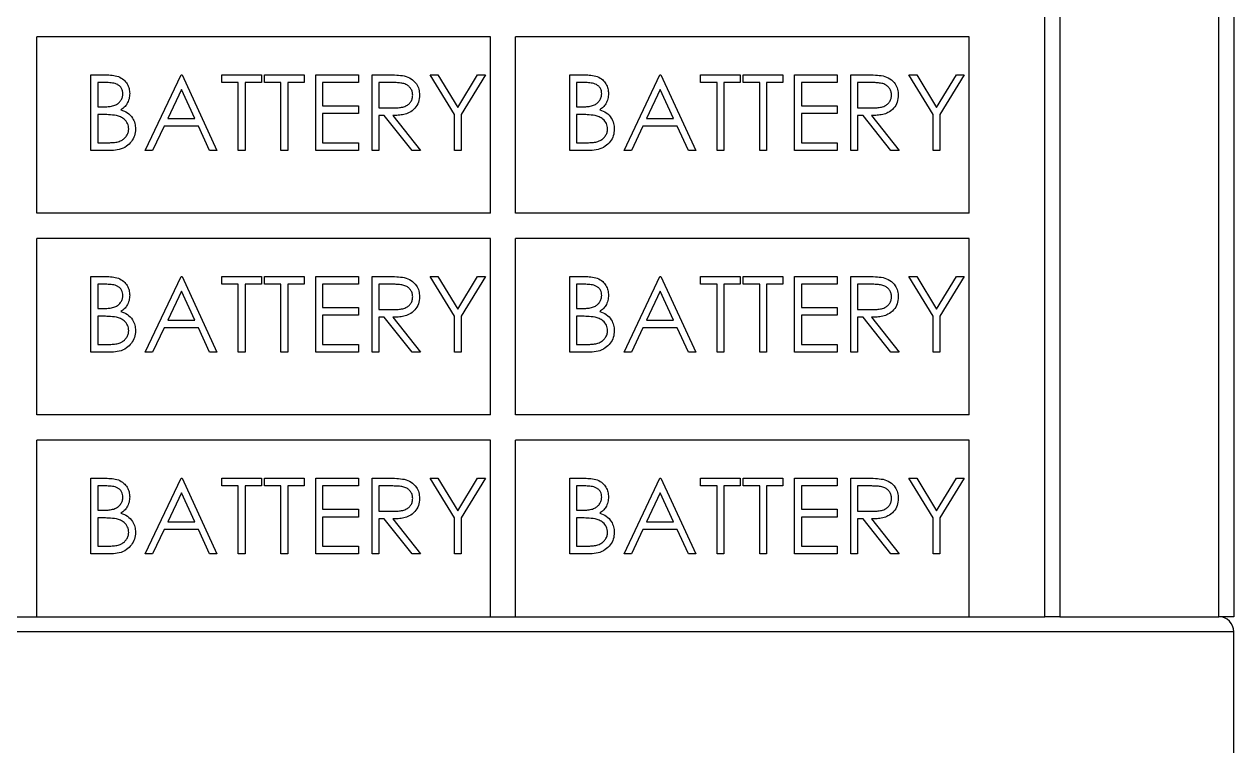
# Model space of a CAD drawing. Header units: millimetres. Extents: x 0 to 17520, y 0 to 12300.
# Drawn here: x 11204 to 11684, y 5170.2 to 5456.4 of the extents above; entities that cross this region are included whole.
import ezdxf

# ---------------------------------------------------------------- set-up
doc = ezdxf.new("R2010")
doc.units = ezdxf.units.MM
doc.header["$LTSCALE"] = 30

msp = doc.modelspace()

# ---------------------------------------------------------------- linework, layer by layer
for p, q in [((11608.962, 5221.376), (11608.962, 5571.376)), ((11614.962, 5571.376), (11614.962, 5221.376)), ((11677.962, 5221.376), (11677.962, 5571.376)), ((11683.962, 5571.376), (11683.962, 5221.376)), ((11208.962, 5381.376), (11208.962, 5451.376)), ((11388.962, 5451.376), (11208.962, 5451.376)), ((11388.962, 5381.376), (11388.962, 5451.376)), ((11398.962, 5381.376), (11398.962, 5451.376)), ((11578.962, 5451.376), (11398.962, 5451.376)), ((11578.962, 5381.376), (11578.962, 5451.376)), ((11230.449, 5406.287), (11230.449, 5436.287)), ((11230.449, 5436.287), (11236.302, 5436.287)), ((11251.987, 5406.287), (11266.218, 5436.287)), ((11266.218, 5436.287), (11266.603, 5436.287)), ((11266.603, 5436.287), (11280.449, 5406.287)), ((11282.372, 5436.287), (11298.141, 5436.287)), ((11282.372, 5433.21), (11282.372, 5436.287)), ((11298.141, 5436.287), (11298.141, 5433.21)), ((11299.295, 5436.287), (11315.064, 5436.287)), ((11299.295, 5433.21), (11299.295, 5436.287)), ((11315.064, 5436.287), (11315.064, 5433.21)), ((11319.68, 5406.287), (11319.68, 5436.287)), ((11319.68, 5436.287), (11336.603, 5436.287)), ((11336.603, 5436.287), (11336.603, 5433.21)), ((11341.988, 5406.287), (11341.988, 5436.287)), ((11341.988, 5436.287), (11347.991, 5436.287)), ((11365.064, 5436.287), (11368.147, 5436.287)), ((11374.68, 5420.548), (11365.064, 5436.287)), ((11368.147, 5436.287), (11376.032, 5423.397)), ((11376.032, 5423.397), (11383.905, 5436.287)), ((11386.987, 5436.287), (11377.372, 5420.548)), ((11383.905, 5436.287), (11386.987, 5436.287)), ((11420.449, 5406.287), (11420.449, 5436.287)), ((11420.449, 5436.287), (11426.302, 5436.287)), ((11441.988, 5406.287), (11456.218, 5436.287)), ((11456.218, 5436.287), (11456.603, 5436.287)), ((11456.603, 5436.287), (11470.449, 5406.287)), ((11472.372, 5436.287), (11488.141, 5436.287)), ((11472.372, 5433.21), (11472.372, 5436.287)), ((11488.141, 5436.287), (11488.141, 5433.21)), ((11489.295, 5436.287), (11505.064, 5436.287)), ((11489.295, 5433.21), (11489.295, 5436.287)), ((11505.064, 5436.287), (11505.064, 5433.21)), ((11509.68, 5406.287), (11509.68, 5436.287)), ((11509.68, 5436.287), (11526.603, 5436.287)), ((11526.603, 5436.287), (11526.603, 5433.21)), ((11531.988, 5406.287), (11531.988, 5436.287)), ((11531.988, 5436.287), (11537.991, 5436.287)), ((11564.68, 5420.548), (11555.064, 5436.287)), ((11555.064, 5436.287), (11558.147, 5436.287)), ((11558.147, 5436.287), (11566.032, 5423.397)), ((11566.032, 5423.397), (11573.905, 5436.287)), ((11576.988, 5436.287), (11567.372, 5420.548)), ((11573.905, 5436.287), (11576.988, 5436.287)), ((11233.141, 5433.21), (11233.141, 5423.595)), ((11236.795, 5433.21), (11233.141, 5433.21)), ((11266.381, 5430.44), (11260.948, 5418.98)), ((11271.669, 5418.98), (11266.381, 5430.44)), ((11288.911, 5433.21), (11282.372, 5433.21)), ((11288.911, 5406.287), (11288.911, 5433.21)), ((11291.603, 5433.21), (11291.603, 5406.287)), ((11298.141, 5433.21), (11291.603, 5433.21)), ((11305.834, 5433.21), (11299.295, 5433.21)), ((11305.834, 5406.287), (11305.834, 5433.21)), ((11308.526, 5433.21), (11308.526, 5406.287)), ((11315.064, 5433.21), (11308.526, 5433.21)), ((11322.372, 5433.21), (11322.372, 5423.98)), ((11336.603, 5433.21), (11322.372, 5433.21)), ((11350.305, 5433.21), (11344.68, 5433.21)), ((11344.68, 5433.21), (11344.68, 5423.21)), ((11423.141, 5433.21), (11423.141, 5423.595)), ((11426.795, 5433.21), (11423.141, 5433.21)), ((11456.381, 5430.44), (11450.948, 5418.98)), ((11461.669, 5418.98), (11456.381, 5430.44)), ((11478.911, 5433.21), (11472.372, 5433.21)), ((11478.911, 5406.287), (11478.911, 5433.21)), ((11481.603, 5433.21), (11481.603, 5406.287)), ((11488.141, 5433.21), (11481.603, 5433.21)), ((11495.834, 5433.21), (11489.295, 5433.21)), ((11495.834, 5406.287), (11495.834, 5433.21)), ((11498.526, 5433.21), (11498.526, 5406.287)), ((11505.064, 5433.21), (11498.526, 5433.21)), ((11512.372, 5433.21), (11512.372, 5423.98)), ((11526.603, 5433.21), (11512.372, 5433.21)), ((11534.68, 5433.21), (11534.68, 5423.21)), ((11540.305, 5433.21), (11534.68, 5433.21)), ((11233.141, 5423.595), (11234.95, 5423.595)), ((11233.141, 5420.518), (11233.141, 5409.364)), ((11234.926, 5420.518), (11233.141, 5420.518)), ((11322.372, 5423.98), (11336.603, 5423.98)), ((11322.372, 5420.903), (11322.372, 5409.364)), ((11336.603, 5420.903), (11322.372, 5420.903)), ((11336.603, 5423.98), (11336.603, 5420.903)), ((11344.68, 5423.21), (11350.173, 5423.168)), ((11344.68, 5420.133), (11344.68, 5406.287)), ((11346.867, 5420.133), (11344.68, 5420.133)), ((11357.889, 5406.287), (11346.867, 5420.133)), ((11350.197, 5420.133), (11361.218, 5406.287)), ((11374.68, 5406.287), (11374.68, 5420.548)), ((11377.372, 5420.548), (11377.372, 5406.287)), ((11423.141, 5423.595), (11424.95, 5423.595)), ((11423.141, 5420.518), (11423.141, 5409.364)), ((11424.926, 5420.518), (11423.141, 5420.518)), ((11512.372, 5423.98), (11526.603, 5423.98)), ((11512.372, 5420.903), (11512.372, 5409.364)), ((11526.603, 5420.903), (11512.372, 5420.903)), ((11526.603, 5423.98), (11526.603, 5420.903)), ((11534.68, 5423.21), (11540.173, 5423.168)), ((11534.68, 5420.133), (11534.68, 5406.287)), ((11536.867, 5420.133), (11534.68, 5420.133)), ((11547.889, 5406.287), (11536.867, 5420.133)), ((11540.197, 5420.133), (11551.218, 5406.287)), ((11564.68, 5406.287), (11564.68, 5420.548)), ((11567.372, 5420.548), (11567.372, 5406.287)), ((11259.487, 5415.903), (11254.926, 5406.287)), ((11273.087, 5415.903), (11259.487, 5415.903)), ((11260.948, 5418.98), (11271.669, 5418.98)), ((11277.522, 5406.287), (11273.087, 5415.903)), ((11449.488, 5415.903), (11444.926, 5406.287)), ((11463.087, 5415.903), (11449.488, 5415.903)), ((11450.948, 5418.98), (11461.669, 5418.98)), ((11467.522, 5406.287), (11463.087, 5415.903)), ((11238.562, 5406.287), (11230.449, 5406.287)), ((11233.141, 5409.364), (11236.975, 5409.364)), ((11254.926, 5406.287), (11251.987, 5406.287)), ((11280.449, 5406.287), (11277.522, 5406.287)), ((11291.603, 5406.287), (11288.911, 5406.287)), ((11308.526, 5406.287), (11305.834, 5406.287)), ((11336.603, 5406.287), (11319.68, 5406.287)), ((11322.372, 5409.364), (11336.603, 5409.364)), ((11336.603, 5409.364), (11336.603, 5406.287)), ((11344.68, 5406.287), (11341.988, 5406.287)), ((11361.218, 5406.287), (11357.889, 5406.287)), ((11377.372, 5406.287), (11374.68, 5406.287)), ((11428.562, 5406.287), (11420.449, 5406.287)), ((11423.141, 5409.364), (11426.975, 5409.364)), ((11444.926, 5406.287), (11441.988, 5406.287)), ((11470.449, 5406.287), (11467.522, 5406.287)), ((11481.603, 5406.287), (11478.911, 5406.287)), ((11498.526, 5406.287), (11495.834, 5406.287)), ((11526.603, 5406.287), (11509.68, 5406.287)), ((11512.372, 5409.364), (11526.603, 5409.364)), ((11526.603, 5409.364), (11526.603, 5406.287)), ((11534.68, 5406.287), (11531.988, 5406.287)), ((11551.218, 5406.287), (11547.889, 5406.287)), ((11567.372, 5406.287), (11564.68, 5406.287)), ((11388.962, 5381.376), (11208.962, 5381.376)), ((11578.962, 5381.376), (11398.962, 5381.376)), ((11208.962, 5301.376), (11208.962, 5371.376)), ((11388.962, 5371.376), (11208.962, 5371.376)), ((11388.962, 5301.376), (11388.962, 5371.376)), ((11398.962, 5301.376), (11398.962, 5371.376)), ((11578.962, 5371.376), (11398.962, 5371.376)), ((11578.962, 5301.376), (11578.962, 5371.376)), ((11230.449, 5326.287), (11230.449, 5356.287)), ((11230.449, 5356.287), (11236.302, 5356.287)), ((11233.141, 5353.21), (11233.141, 5343.595)), ((11236.795, 5353.21), (11233.141, 5353.21)), ((11251.987, 5326.287), (11266.218, 5356.287)), ((11266.218, 5356.287), (11266.603, 5356.287)), ((11266.603, 5356.287), (11280.449, 5326.287)), ((11282.372, 5356.287), (11298.141, 5356.287)), ((11282.372, 5353.21), (11282.372, 5356.287)), ((11288.911, 5353.21), (11282.372, 5353.21)), ((11288.911, 5326.287), (11288.911, 5353.21)), ((11291.603, 5353.21), (11291.603, 5326.287)), ((11298.141, 5353.21), (11291.603, 5353.21)), ((11298.141, 5356.287), (11298.141, 5353.21)), ((11299.295, 5356.287), (11315.064, 5356.287)), ((11299.295, 5353.21), (11299.295, 5356.287)), ((11305.834, 5353.21), (11299.295, 5353.21)), ((11305.834, 5326.287), (11305.834, 5353.21)), ((11308.526, 5353.21), (11308.526, 5326.287)), ((11315.064, 5353.21), (11308.526, 5353.21)), ((11315.064, 5356.287), (11315.064, 5353.21)), ((11319.68, 5326.287), (11319.68, 5356.287)), ((11319.68, 5356.287), (11336.603, 5356.287)), ((11322.372, 5353.21), (11322.372, 5343.98)), ((11336.603, 5353.21), (11322.372, 5353.21)), ((11336.603, 5356.287), (11336.603, 5353.21)), ((11341.988, 5326.287), (11341.988, 5356.287)), ((11341.988, 5356.287), (11347.991, 5356.287)), ((11350.305, 5353.21), (11344.68, 5353.21)), ((11344.68, 5353.21), (11344.68, 5343.21)), ((11374.68, 5340.548), (11365.064, 5356.287)), ((11365.064, 5356.287), (11368.147, 5356.287)), ((11368.147, 5356.287), (11376.032, 5343.397)), ((11376.032, 5343.397), (11383.905, 5356.287)), ((11386.987, 5356.287), (11377.372, 5340.548)), ((11383.905, 5356.287), (11386.987, 5356.287)), ((11420.449, 5326.287), (11420.449, 5356.287)), ((11420.449, 5356.287), (11426.302, 5356.287)), ((11423.141, 5353.21), (11423.141, 5343.595)), ((11426.795, 5353.21), (11423.141, 5353.21)), ((11441.988, 5326.287), (11456.218, 5356.287)), ((11456.218, 5356.287), (11456.603, 5356.287)), ((11456.603, 5356.287), (11470.449, 5326.287)), ((11472.372, 5356.287), (11488.141, 5356.287)), ((11472.372, 5353.21), (11472.372, 5356.287)), ((11478.911, 5353.21), (11472.372, 5353.21)), ((11478.911, 5326.287), (11478.911, 5353.21)), ((11481.603, 5353.21), (11481.603, 5326.287)), ((11488.141, 5353.21), (11481.603, 5353.21)), ((11488.141, 5356.287), (11488.141, 5353.21)), ((11489.295, 5356.287), (11505.064, 5356.287)), ((11489.295, 5353.21), (11489.295, 5356.287)), ((11495.834, 5353.21), (11489.295, 5353.21)), ((11495.834, 5326.287), (11495.834, 5353.21)), ((11498.526, 5353.21), (11498.526, 5326.287)), ((11505.064, 5353.21), (11498.526, 5353.21)), ((11505.064, 5356.287), (11505.064, 5353.21)), ((11509.68, 5326.287), (11509.68, 5356.287)), ((11509.68, 5356.287), (11526.603, 5356.287)), ((11512.372, 5353.21), (11512.372, 5343.98)), ((11526.603, 5353.21), (11512.372, 5353.21)), ((11526.603, 5356.287), (11526.603, 5353.21)), ((11531.988, 5326.287), (11531.988, 5356.287)), ((11531.988, 5356.287), (11537.991, 5356.287)), ((11534.68, 5353.21), (11534.68, 5343.21)), ((11540.305, 5353.21), (11534.68, 5353.21)), ((11564.68, 5340.548), (11555.064, 5356.287)), ((11555.064, 5356.287), (11558.147, 5356.287)), ((11558.147, 5356.287), (11566.032, 5343.397)), ((11566.032, 5343.397), (11573.905, 5356.287)), ((11576.988, 5356.287), (11567.372, 5340.548)), ((11573.905, 5356.287), (11576.988, 5356.287)), ((11266.381, 5350.44), (11260.948, 5338.98)), ((11271.669, 5338.98), (11266.381, 5350.44)), ((11456.381, 5350.44), (11450.948, 5338.98)), ((11461.669, 5338.98), (11456.381, 5350.44)), ((11233.141, 5343.595), (11234.95, 5343.595)), ((11322.372, 5343.98), (11336.603, 5343.98)), ((11336.603, 5343.98), (11336.603, 5340.903)), ((11344.68, 5343.21), (11350.173, 5343.168)), ((11423.141, 5343.595), (11424.95, 5343.595)), ((11512.372, 5343.98), (11526.603, 5343.98)), ((11526.603, 5343.98), (11526.603, 5340.903)), ((11534.68, 5343.21), (11540.173, 5343.168)), ((11233.141, 5340.518), (11233.141, 5329.364)), ((11234.926, 5340.518), (11233.141, 5340.518)), ((11260.948, 5338.98), (11271.669, 5338.98)), ((11322.372, 5340.903), (11322.372, 5329.364)), ((11336.603, 5340.903), (11322.372, 5340.903)), ((11344.68, 5340.133), (11344.68, 5326.287)), ((11346.867, 5340.133), (11344.68, 5340.133)), ((11357.889, 5326.287), (11346.867, 5340.133)), ((11350.197, 5340.133), (11361.218, 5326.287)), ((11374.68, 5326.287), (11374.68, 5340.548)), ((11377.372, 5340.548), (11377.372, 5326.287)), ((11423.141, 5340.518), (11423.141, 5329.364)), ((11424.926, 5340.518), (11423.141, 5340.518)), ((11450.948, 5338.98), (11461.669, 5338.98)), ((11512.372, 5340.903), (11512.372, 5329.364)), ((11526.603, 5340.903), (11512.372, 5340.903)), ((11534.68, 5340.133), (11534.68, 5326.287)), ((11536.867, 5340.133), (11534.68, 5340.133)), ((11547.889, 5326.287), (11536.867, 5340.133)), ((11540.197, 5340.133), (11551.218, 5326.287)), ((11564.68, 5326.287), (11564.68, 5340.548)), ((11567.372, 5340.548), (11567.372, 5326.287)), ((11259.487, 5335.903), (11254.926, 5326.287)), ((11273.087, 5335.903), (11259.487, 5335.903)), ((11277.522, 5326.287), (11273.087, 5335.903)), ((11449.488, 5335.903), (11444.926, 5326.287)), ((11463.087, 5335.903), (11449.488, 5335.903)), ((11467.522, 5326.287), (11463.087, 5335.903)), ((11233.141, 5329.364), (11236.975, 5329.364)), ((11322.372, 5329.364), (11336.603, 5329.364)), ((11336.603, 5329.364), (11336.603, 5326.287)), ((11423.141, 5329.364), (11426.975, 5329.364)), ((11512.372, 5329.364), (11526.603, 5329.364)), ((11526.603, 5329.364), (11526.603, 5326.287)), ((11238.562, 5326.287), (11230.449, 5326.287)), ((11254.926, 5326.287), (11251.987, 5326.287)), ((11280.449, 5326.287), (11277.522, 5326.287)), ((11291.603, 5326.287), (11288.911, 5326.287)), ((11308.526, 5326.287), (11305.834, 5326.287)), ((11336.603, 5326.287), (11319.68, 5326.287)), ((11344.68, 5326.287), (11341.988, 5326.287)), ((11361.218, 5326.287), (11357.889, 5326.287)), ((11377.372, 5326.287), (11374.68, 5326.287)), ((11428.562, 5326.287), (11420.449, 5326.287)), ((11444.926, 5326.287), (11441.988, 5326.287)), ((11470.449, 5326.287), (11467.522, 5326.287)), ((11481.603, 5326.287), (11478.911, 5326.287)), ((11498.526, 5326.287), (11495.834, 5326.287)), ((11526.603, 5326.287), (11509.68, 5326.287)), ((11534.68, 5326.287), (11531.988, 5326.287)), ((11551.218, 5326.287), (11547.889, 5326.287)), ((11567.372, 5326.287), (11564.68, 5326.287)), ((11388.962, 5301.376), (11208.962, 5301.376)), ((11578.962, 5301.376), (11398.962, 5301.376)), ((11208.962, 5221.376), (11208.962, 5291.376)), ((11388.962, 5291.376), (11208.962, 5291.376)), ((11388.962, 5221.376), (11388.962, 5291.376)), ((11398.962, 5221.376), (11398.962, 5291.376)), ((11578.962, 5291.376), (11398.962, 5291.376)), ((11578.962, 5221.376), (11578.962, 5291.376)), ((11230.449, 5246.287), (11230.449, 5276.287)), ((11230.449, 5276.287), (11236.302, 5276.287)), ((11251.987, 5246.287), (11266.218, 5276.287)), ((11266.218, 5276.287), (11266.603, 5276.287)), ((11266.603, 5276.287), (11280.449, 5246.287)), ((11282.372, 5276.287), (11298.141, 5276.287)), ((11282.372, 5273.21), (11282.372, 5276.287)), ((11298.141, 5276.287), (11298.141, 5273.21)), ((11299.295, 5276.287), (11315.064, 5276.287)), ((11299.295, 5273.21), (11299.295, 5276.287)), ((11315.064, 5276.287), (11315.064, 5273.21)), ((11319.68, 5246.287), (11319.68, 5276.287)), ((11319.68, 5276.287), (11336.603, 5276.287)), ((11336.603, 5276.287), (11336.603, 5273.21)), ((11341.988, 5246.287), (11341.988, 5276.287)), ((11341.988, 5276.287), (11347.991, 5276.287)), ((11374.68, 5260.548), (11365.064, 5276.287)), ((11365.064, 5276.287), (11368.147, 5276.287)), ((11368.147, 5276.287), (11376.032, 5263.397)), ((11376.032, 5263.397), (11383.905, 5276.287)), ((11386.987, 5276.287), (11377.372, 5260.548)), ((11383.905, 5276.287), (11386.987, 5276.287)), ((11420.449, 5246.287), (11420.449, 5276.287)), ((11420.449, 5276.287), (11426.302, 5276.287)), ((11441.988, 5246.287), (11456.218, 5276.287)), ((11456.218, 5276.287), (11456.603, 5276.287)), ((11456.603, 5276.287), (11470.449, 5246.287)), ((11472.372, 5276.287), (11488.141, 5276.287)), ((11472.372, 5273.21), (11472.372, 5276.287)), ((11488.141, 5276.287), (11488.141, 5273.21)), ((11489.295, 5276.287), (11505.064, 5276.287)), ((11489.295, 5273.21), (11489.295, 5276.287)), ((11505.064, 5276.287), (11505.064, 5273.21)), ((11509.68, 5246.287), (11509.68, 5276.287)), ((11509.68, 5276.287), (11526.603, 5276.287)), ((11526.603, 5276.287), (11526.603, 5273.21)), ((11531.988, 5246.287), (11531.988, 5276.287)), ((11531.988, 5276.287), (11537.991, 5276.287)), ((11564.68, 5260.548), (11555.064, 5276.287)), ((11555.064, 5276.287), (11558.147, 5276.287)), ((11558.147, 5276.287), (11566.032, 5263.397)), ((11566.032, 5263.397), (11573.905, 5276.287)), ((11576.988, 5276.287), (11567.372, 5260.548)), ((11573.905, 5276.287), (11576.988, 5276.287)), ((11233.141, 5273.21), (11233.141, 5263.595)), ((11236.795, 5273.21), (11233.141, 5273.21)), ((11266.381, 5270.44), (11260.948, 5258.98)), ((11271.669, 5258.98), (11266.381, 5270.44)), ((11288.911, 5273.21), (11282.372, 5273.21)), ((11288.911, 5246.287), (11288.911, 5273.21)), ((11291.603, 5273.21), (11291.603, 5246.287)), ((11298.141, 5273.21), (11291.603, 5273.21)), ((11305.834, 5273.21), (11299.295, 5273.21)), ((11305.834, 5246.287), (11305.834, 5273.21)), ((11308.526, 5273.21), (11308.526, 5246.287)), ((11315.064, 5273.21), (11308.526, 5273.21)), ((11322.372, 5273.21), (11322.372, 5263.98)), ((11336.603, 5273.21), (11322.372, 5273.21)), ((11350.305, 5273.21), (11344.68, 5273.21)), ((11344.68, 5273.21), (11344.68, 5263.21)), ((11423.141, 5273.21), (11423.141, 5263.595)), ((11426.795, 5273.21), (11423.141, 5273.21)), ((11456.381, 5270.44), (11450.948, 5258.98)), ((11461.669, 5258.98), (11456.381, 5270.44)), ((11478.911, 5273.21), (11472.372, 5273.21)), ((11478.911, 5246.287), (11478.911, 5273.21)), ((11481.603, 5273.21), (11481.603, 5246.287)), ((11488.141, 5273.21), (11481.603, 5273.21)), ((11495.834, 5273.21), (11489.295, 5273.21)), ((11495.834, 5246.287), (11495.834, 5273.21)), ((11498.526, 5273.21), (11498.526, 5246.287)), ((11505.064, 5273.21), (11498.526, 5273.21)), ((11512.372, 5273.21), (11512.372, 5263.98)), ((11526.603, 5273.21), (11512.372, 5273.21)), ((11534.68, 5273.21), (11534.68, 5263.21)), ((11540.305, 5273.21), (11534.68, 5273.21)), ((11233.141, 5263.595), (11234.95, 5263.595)), ((11322.372, 5263.98), (11336.603, 5263.98)), ((11322.372, 5260.903), (11322.372, 5249.364)), ((11336.603, 5260.903), (11322.372, 5260.903)), ((11336.603, 5263.98), (11336.603, 5260.903)), ((11344.68, 5263.21), (11350.173, 5263.168)), ((11423.141, 5263.595), (11424.95, 5263.595)), ((11512.372, 5263.98), (11526.603, 5263.98)), ((11512.372, 5260.903), (11512.372, 5249.364)), ((11526.603, 5260.903), (11512.372, 5260.903)), ((11526.603, 5263.98), (11526.603, 5260.903)), ((11534.68, 5263.21), (11540.173, 5263.168)), ((11233.141, 5260.518), (11233.141, 5249.364)), ((11234.926, 5260.518), (11233.141, 5260.518)), ((11260.948, 5258.98), (11271.669, 5258.98)), ((11344.68, 5260.133), (11344.68, 5246.287)), ((11346.867, 5260.133), (11344.68, 5260.133)), ((11357.889, 5246.287), (11346.867, 5260.133)), ((11350.197, 5260.133), (11361.218, 5246.287)), ((11374.68, 5246.287), (11374.68, 5260.548)), ((11377.372, 5260.548), (11377.372, 5246.287)), ((11423.141, 5260.518), (11423.141, 5249.364)), ((11424.926, 5260.518), (11423.141, 5260.518)), ((11450.948, 5258.98), (11461.669, 5258.98)), ((11534.68, 5260.133), (11534.68, 5246.287)), ((11536.867, 5260.133), (11534.68, 5260.133)), ((11547.889, 5246.287), (11536.867, 5260.133)), ((11540.197, 5260.133), (11551.218, 5246.287)), ((11564.68, 5246.287), (11564.68, 5260.548)), ((11567.372, 5260.548), (11567.372, 5246.287)), ((11259.487, 5255.903), (11254.926, 5246.287)), ((11273.087, 5255.903), (11259.487, 5255.903)), ((11277.522, 5246.287), (11273.087, 5255.903)), ((11449.488, 5255.903), (11444.926, 5246.287)), ((11463.087, 5255.903), (11449.488, 5255.903)), ((11467.522, 5246.287), (11463.087, 5255.903)), ((11233.141, 5249.364), (11236.975, 5249.364)), ((11322.372, 5249.364), (11336.603, 5249.364)), ((11336.603, 5249.364), (11336.603, 5246.287)), ((11423.141, 5249.364), (11426.975, 5249.364)), ((11512.372, 5249.364), (11526.603, 5249.364)), ((11526.603, 5249.364), (11526.603, 5246.287)), ((11238.562, 5246.287), (11230.449, 5246.287)), ((11254.926, 5246.287), (11251.987, 5246.287)), ((11280.449, 5246.287), (11277.522, 5246.287)), ((11291.603, 5246.287), (11288.911, 5246.287)), ((11308.526, 5246.287), (11305.834, 5246.287)), ((11336.603, 5246.287), (11319.68, 5246.287)), ((11344.68, 5246.287), (11341.988, 5246.287)), ((11361.218, 5246.287), (11357.889, 5246.287)), ((11377.372, 5246.287), (11374.68, 5246.287)), ((11428.562, 5246.287), (11420.449, 5246.287)), ((11444.926, 5246.287), (11441.988, 5246.287)), ((11470.449, 5246.287), (11467.522, 5246.287)), ((11481.603, 5246.287), (11478.911, 5246.287)), ((11498.526, 5246.287), (11495.834, 5246.287)), ((11526.603, 5246.287), (11509.68, 5246.287)), ((11534.68, 5246.287), (11531.988, 5246.287)), ((11551.218, 5246.287), (11547.889, 5246.287)), ((11567.372, 5246.287), (11564.68, 5246.287)), ((10058.962, 5221.376), (11608.962, 5221.376)), ((11614.962, 5221.376), (11608.962, 5221.376)), ((11614.962, 5221.376), (11677.962, 5221.376)), ((11683.962, 5221.376), (11677.962, 5221.376)), ((11683.962, 5215.376), (9983.962, 5215.376)), ((11683.962, 5152.376), (11683.962, 5215.376))]:
    msp.add_line(p, q)
msp.add_arc((11677.962, 5215.376), 6, 0, 90)
for points, knots in [([(11236.302, 5436.287), (11237.156, 5436.266), (11238.862, 5436.223), (11241.399, 5435.731), (11243.495, 5434.482), (11244.866, 5432.742), (11245.694, 5430.871), (11245.787, 5429.526), (11245.834, 5428.853)], [0, 0, 0, 0, 0.1870165, 0.3737259, 0.5599412, 0.7066196, 0.8533092, 1, 1, 1, 1]), ([(11347.991, 5436.287), (11349.266, 5436.291), (11351.541, 5436.299), (11353.796, 5436.007), (11354.788, 5435.879)], [0, 0, 0, 0, 0.5602388, 1, 1, 1, 1]), ([(11354.788, 5435.879), (11355.729, 5435.566), (11357.611, 5434.942), (11359.592, 5432.921), (11360.685, 5430.593), (11360.784, 5429.041), (11360.834, 5428.264)], [0, 0, 0, 0, 0.27979679, 0.5594972, 0.77962258, 1, 1, 1, 1]), ([(11426.302, 5436.287), (11427.156, 5436.266), (11428.862, 5436.223), (11431.399, 5435.731), (11433.495, 5434.482), (11434.866, 5432.742), (11435.694, 5430.871), (11435.787, 5429.526), (11435.834, 5428.853)], [0, 0, 0, 0, 0.1870189, 0.3737243, 0.5599417, 0.7066189, 0.8533088, 1, 1, 1, 1]), ([(11537.991, 5436.287), (11539.266, 5436.291), (11541.541, 5436.299), (11543.796, 5436.007), (11544.788, 5435.879)], [0, 0, 0, 0, 0.5602407, 1, 1, 1, 1]), ([(11544.788, 5435.879), (11545.729, 5435.566), (11547.611, 5434.942), (11549.592, 5432.921), (11550.685, 5430.593), (11550.784, 5429.041), (11550.834, 5428.264)], [0, 0, 0, 0, 0.2797941, 0.5594985, 0.7796226, 1, 1, 1, 1]), ([(11243.141, 5428.799), (11243.12, 5429.165), (11243.076, 5429.895), (11242.672, 5430.932), (11241.977, 5431.793), (11240.779, 5432.649), (11238.978, 5433.135), (11237.524, 5433.185), (11236.795, 5433.21)], [0, 0, 0, 0, 0.1250853, 0.2500308, 0.3749862, 0.5000334, 0.7496117, 1, 1, 1, 1]), ([(11245.834, 5428.853), (11245.785, 5428.142), (11245.688, 5426.721), (11244.881, 5424.881), (11243.753, 5423.421), (11242.828, 5422.788), (11242.366, 5422.471)], [0, 0, 0, 0, 0.2799284, 0.55967, 0.7797618, 1, 1, 1, 1]), ([(11358.141, 5428.27), (11358.109, 5428.71), (11358.044, 5429.588), (11357.448, 5430.787), (11356.601, 5431.8), (11355.375, 5432.63), (11353.799, 5433.033), (11352.057, 5433.192), (11350.889, 5433.204), (11350.305, 5433.21)], [0, 0, 0, 0, 0.1249284, 0.249848, 0.3747957, 0.4997376, 0.6661836, 0.8330702, 1, 1, 1, 1]), ([(11433.141, 5428.799), (11433.12, 5429.165), (11433.076, 5429.895), (11432.672, 5430.932), (11431.977, 5431.793), (11430.779, 5432.649), (11428.978, 5433.135), (11427.524, 5433.185), (11426.795, 5433.21)], [0, 0, 0, 0, 0.1250852, 0.2500304, 0.3749874, 0.5000287, 0.7496126, 1, 1, 1, 1]), ([(11435.834, 5428.853), (11435.785, 5428.142), (11435.688, 5426.721), (11434.881, 5424.881), (11433.753, 5423.421), (11432.828, 5422.788), (11432.366, 5422.471)], [0, 0, 0, 0, 0.2799284, 0.55967, 0.7797618, 1, 1, 1, 1]), ([(11548.141, 5428.27), (11548.109, 5428.71), (11548.044, 5429.588), (11547.448, 5430.787), (11546.601, 5431.8), (11545.375, 5432.63), (11543.799, 5433.033), (11542.057, 5433.192), (11540.889, 5433.204), (11540.305, 5433.21)], [0, 0, 0, 0, 0.1249292, 0.2498477, 0.3747973, 0.4997346, 0.6661834, 0.8330701, 1, 1, 1, 1]), ([(11234.95, 5423.595), (11235.56, 5423.604), (11236.779, 5423.623), (11238.598, 5423.81), (11240.229, 5424.273), (11241.512, 5425.127), (11242.417, 5426.17), (11243.031, 5427.426), (11243.104, 5428.342), (11243.141, 5428.799)], [0, 0, 0, 0, 0.1669464, 0.3338131, 0.5002811, 0.625262, 0.7502405, 0.8751506, 1, 1, 1, 1]), ([(11350.173, 5423.168), (11350.769, 5423.178), (11351.961, 5423.197), (11353.743, 5423.368), (11355.334, 5423.826), (11356.602, 5424.646), (11357.466, 5425.688), (11358.041, 5426.926), (11358.108, 5427.822), (11358.141, 5428.27)], [0, 0, 0, 0, 0.1669328, 0.3338007, 0.5002452, 0.6251738, 0.7501591, 0.8750701, 1, 1, 1, 1]), ([(11360.834, 5428.264), (11360.755, 5427.316), (11360.599, 5425.42), (11359.111, 5422.898), (11356.96, 5421.289), (11354.639, 5420.512), (11352.427, 5420.187), (11350.94, 5420.151), (11350.197, 5420.133)], [0, 0, 0, 0, 0.1865084, 0.3727473, 0.5590662, 0.7058732, 0.8529083, 1, 1, 1, 1]), ([(11424.95, 5423.595), (11425.56, 5423.604), (11426.779, 5423.623), (11428.598, 5423.81), (11430.229, 5424.273), (11431.512, 5425.127), (11432.417, 5426.17), (11433.031, 5427.426), (11433.105, 5428.342), (11433.141, 5428.799)], [0, 0, 0, 0, 0.16694661, 0.33380825, 0.50027648, 0.62526205, 0.75023901, 0.87515042, 1, 1, 1, 1]), ([(11540.173, 5423.168), (11540.769, 5423.178), (11541.961, 5423.197), (11543.743, 5423.368), (11545.334, 5423.826), (11546.602, 5424.646), (11547.466, 5425.688), (11548.041, 5426.926), (11548.108, 5427.822), (11548.141, 5428.27)], [0, 0, 0, 0, 0.16693, 0.3337977, 0.5002422, 0.6251754, 0.7501588, 0.8750698, 1, 1, 1, 1]), ([(11550.834, 5428.264), (11550.755, 5427.316), (11550.599, 5425.42), (11549.111, 5422.898), (11546.96, 5421.289), (11544.639, 5420.512), (11542.427, 5420.187), (11540.94, 5420.151), (11540.197, 5420.133)], [0, 0, 0, 0, 0.18650802, 0.37274775, 0.55906659, 0.70587536, 0.85291037, 1, 1, 1, 1]), ([(11240.539, 5420.163), (11239.496, 5420.293), (11237.631, 5420.523), (11235.753, 5420.52), (11234.926, 5420.518)], [0, 0, 0, 0, 0.5597284, 1, 1, 1, 1]), ([(11245.449, 5414.803), (11245.36, 5415.541), (11245.182, 5417.019), (11243.811, 5418.653), (11242.213, 5419.685), (11241.097, 5420.004), (11240.539, 5420.163)], [0, 0, 0, 0, 0.2790331, 0.5586149, 0.7792261, 1, 1, 1, 1]), ([(11242.366, 5422.471), (11243.265, 5422.107), (11245.06, 5421.379), (11246.95, 5419.369), (11247.976, 5417.076), (11248.086, 5415.561), (11248.141, 5414.803)], [0, 0, 0, 0, 0.2803832, 0.5596076, 0.7797609, 1, 1, 1, 1]), ([(11430.539, 5420.163), (11429.496, 5420.293), (11427.631, 5420.523), (11425.753, 5420.52), (11424.926, 5420.518)], [0, 0, 0, 0, 0.5597307, 1, 1, 1, 1]), ([(11435.449, 5414.803), (11435.36, 5415.541), (11435.182, 5417.019), (11433.811, 5418.653), (11432.213, 5419.685), (11431.097, 5420.004), (11430.539, 5420.163)], [0, 0, 0, 0, 0.2790352, 0.558616, 0.779225, 1, 1, 1, 1]), ([(11432.366, 5422.471), (11433.265, 5422.107), (11435.06, 5421.379), (11436.95, 5419.369), (11437.976, 5417.076), (11438.086, 5415.561), (11438.141, 5414.803)], [0, 0, 0, 0, 0.2803807, 0.5596071, 0.7797616, 1, 1, 1, 1]), ([(11236.975, 5409.364), (11237.607, 5409.372), (11238.868, 5409.388), (11240.752, 5409.588), (11242.431, 5410.099), (11243.743, 5411.007), (11244.667, 5412.093), (11245.328, 5413.38), (11245.409, 5414.329), (11245.449, 5414.803)], [0, 0, 0, 0, 0.1669388, 0.3338065, 0.500224, 0.6252276, 0.7502029, 0.875135, 1, 1, 1, 1]), ([(11248.141, 5414.803), (11248.069, 5413.907), (11247.926, 5412.114), (11246.584, 5409.719), (11244.528, 5407.732), (11241.724, 5406.467), (11239.617, 5406.347), (11238.562, 5406.287)], [0, 0, 0, 0, 0.1866718, 0.3731952, 0.5599424, 0.7797048, 1, 1, 1, 1]), ([(11426.975, 5409.364), (11427.607, 5409.372), (11428.868, 5409.388), (11430.752, 5409.588), (11432.431, 5410.099), (11433.743, 5411.007), (11434.667, 5412.093), (11435.328, 5413.38), (11435.409, 5414.329), (11435.449, 5414.803)], [0, 0, 0, 0, 0.1669392, 0.3338074, 0.5002202, 0.6252242, 0.7502015, 0.8751351, 1, 1, 1, 1]), ([(11438.141, 5414.803), (11438.069, 5413.907), (11437.926, 5412.114), (11436.584, 5409.719), (11434.528, 5407.732), (11431.724, 5406.467), (11429.617, 5406.347), (11428.562, 5406.287)], [0, 0, 0, 0, 0.1866714, 0.3731938, 0.5599425, 0.7797048, 1, 1, 1, 1]), ([(11236.302, 5356.287), (11237.156, 5356.266), (11238.862, 5356.223), (11241.399, 5355.731), (11243.495, 5354.482), (11244.866, 5352.742), (11245.694, 5350.871), (11245.787, 5349.526), (11245.834, 5348.853)], [0, 0, 0, 0, 0.1870181, 0.3737297, 0.5599464, 0.7066258, 0.8533125, 1, 1, 1, 1]), ([(11243.141, 5348.799), (11243.12, 5349.165), (11243.076, 5349.895), (11242.672, 5350.932), (11241.977, 5351.794), (11240.779, 5352.649), (11238.978, 5353.135), (11237.524, 5353.185), (11236.795, 5353.21)], [0, 0, 0, 0, 0.1250915, 0.2500364, 0.3749912, 0.5000338, 0.7496129, 1, 1, 1, 1]), ([(11347.991, 5356.287), (11349.266, 5356.291), (11351.541, 5356.299), (11353.796, 5356.007), (11354.788, 5355.879)], [0, 0, 0, 0, 0.5602388, 1, 1, 1, 1]), ([(11358.141, 5348.271), (11358.109, 5348.71), (11358.044, 5349.588), (11357.448, 5350.787), (11356.601, 5351.8), (11355.375, 5352.63), (11353.799, 5353.033), (11352.057, 5353.192), (11350.889, 5353.204), (11350.305, 5353.21)], [0, 0, 0, 0, 0.124918, 0.2498436, 0.3747923, 0.4997351, 0.6661807, 0.833069, 1, 1, 1, 1]), ([(11354.788, 5355.879), (11355.729, 5355.566), (11357.611, 5354.942), (11359.592, 5352.921), (11360.685, 5350.593), (11360.784, 5349.041), (11360.834, 5348.264)], [0, 0, 0, 0, 0.2798, 0.5595013, 0.7796274, 1, 1, 1, 1]), ([(11426.302, 5356.287), (11427.156, 5356.266), (11428.862, 5356.223), (11431.399, 5355.731), (11433.495, 5354.482), (11434.866, 5352.742), (11435.694, 5350.871), (11435.787, 5349.526), (11435.834, 5348.853)], [0, 0, 0, 0, 0.1870205, 0.3737281, 0.5599469, 0.7066251, 0.853312, 1, 1, 1, 1]), ([(11433.141, 5348.799), (11433.12, 5349.165), (11433.076, 5349.895), (11432.672, 5350.932), (11431.977, 5351.793), (11430.779, 5352.649), (11428.978, 5353.135), (11427.524, 5353.185), (11426.795, 5353.21)], [0, 0, 0, 0, 0.1250914, 0.2500359, 0.3749924, 0.500029, 0.7496138, 1, 1, 1, 1]), ([(11537.991, 5356.287), (11539.266, 5356.291), (11541.541, 5356.299), (11543.796, 5356.007), (11544.788, 5355.879)], [0, 0, 0, 0, 0.5602408, 1, 1, 1, 1]), ([(11548.141, 5348.271), (11548.109, 5348.71), (11548.044, 5349.588), (11547.448, 5350.787), (11546.601, 5351.8), (11545.375, 5352.63), (11543.799, 5353.033), (11542.057, 5353.192), (11540.889, 5353.204), (11540.305, 5353.21)], [0, 0, 0, 0, 0.12491887, 0.24984335, 0.3747939, 0.49973206, 0.66618047, 0.83306889, 1, 1, 1, 1]), ([(11544.788, 5355.879), (11545.729, 5355.566), (11547.611, 5354.942), (11549.592, 5352.921), (11550.685, 5350.593), (11550.784, 5349.041), (11550.834, 5348.264)], [0, 0, 0, 0, 0.2797973, 0.5595026, 0.7796275, 1, 1, 1, 1]), ([(11234.95, 5343.595), (11235.56, 5343.604), (11236.779, 5343.623), (11238.598, 5343.81), (11240.229, 5344.273), (11241.512, 5345.127), (11242.417, 5346.17), (11243.031, 5347.426), (11243.104, 5348.342), (11243.141, 5348.799)], [0, 0, 0, 0, 0.1669473, 0.3338148, 0.5002835, 0.6252649, 0.7502399, 0.8751554, 1, 1, 1, 1]), ([(11245.834, 5348.853), (11245.785, 5348.142), (11245.688, 5346.721), (11244.88, 5344.881), (11243.753, 5343.421), (11242.828, 5342.788), (11242.366, 5342.471)], [0, 0, 0, 0, 0.2799399, 0.5596702, 0.779765, 1, 1, 1, 1]), ([(11350.173, 5343.168), (11350.769, 5343.178), (11351.961, 5343.197), (11353.743, 5343.368), (11355.334, 5343.826), (11356.601, 5344.646), (11357.466, 5345.688), (11358.041, 5346.926), (11358.108, 5347.822), (11358.141, 5348.271)], [0, 0, 0, 0, 0.1669317, 0.3337985, 0.5002403, 0.6251742, 0.7501501, 0.8750654, 1, 1, 1, 1]), ([(11360.834, 5348.264), (11360.755, 5347.316), (11360.599, 5345.42), (11359.111, 5342.898), (11356.96, 5341.289), (11354.639, 5340.512), (11352.427, 5340.187), (11350.94, 5340.151), (11350.197, 5340.133)], [0, 0, 0, 0, 0.1865047, 0.3727471, 0.5590663, 0.7058734, 0.852908, 1, 1, 1, 1]), ([(11424.95, 5343.595), (11425.56, 5343.604), (11426.779, 5343.623), (11428.598, 5343.81), (11430.229, 5344.273), (11431.512, 5345.127), (11432.417, 5346.17), (11433.031, 5347.426), (11433.105, 5348.342), (11433.141, 5348.799)], [0, 0, 0, 0, 0.16694751, 0.33380988, 0.50027884, 0.62526496, 0.75023836, 0.87515526, 1, 1, 1, 1]), ([(11435.834, 5348.853), (11435.785, 5348.142), (11435.688, 5346.721), (11434.88, 5344.881), (11433.753, 5343.421), (11432.828, 5342.788), (11432.366, 5342.471)], [0, 0, 0, 0, 0.2799399, 0.5596702, 0.779765, 1, 1, 1, 1]), ([(11540.173, 5343.168), (11540.769, 5343.178), (11541.961, 5343.197), (11543.743, 5343.368), (11545.334, 5343.826), (11546.601, 5344.646), (11547.466, 5345.688), (11548.041, 5346.926), (11548.108, 5347.822), (11548.141, 5348.271)], [0, 0, 0, 0, 0.1669289, 0.3337955, 0.5002373, 0.6251758, 0.7501499, 0.8750651, 1, 1, 1, 1]), ([(11550.834, 5348.264), (11550.755, 5347.316), (11550.599, 5345.42), (11549.111, 5342.898), (11546.96, 5341.289), (11544.639, 5340.512), (11542.427, 5340.187), (11540.94, 5340.151), (11540.197, 5340.133)], [0, 0, 0, 0, 0.1865043, 0.3727476, 0.5590666, 0.7058755, 0.8529101, 1, 1, 1, 1]), ([(11242.366, 5342.471), (11243.265, 5342.107), (11245.06, 5341.379), (11246.95, 5339.369), (11247.976, 5337.076), (11248.086, 5335.561), (11248.141, 5334.803)], [0, 0, 0, 0, 0.280386, 0.559609, 0.7797645, 1, 1, 1, 1]), ([(11432.366, 5342.471), (11433.265, 5342.107), (11435.059, 5341.379), (11436.95, 5339.369), (11437.976, 5337.076), (11438.086, 5335.561), (11438.141, 5334.803)], [0, 0, 0, 0, 0.28038346, 0.55960847, 0.77976518, 1, 1, 1, 1]), ([(11240.539, 5340.163), (11239.496, 5340.293), (11237.631, 5340.523), (11235.753, 5340.52), (11234.926, 5340.518)], [0, 0, 0, 0, 0.5597285, 1, 1, 1, 1]), ([(11245.449, 5334.803), (11245.36, 5335.541), (11245.182, 5337.019), (11243.811, 5338.653), (11242.213, 5339.685), (11241.097, 5340.004), (11240.539, 5340.163)], [0, 0, 0, 0, 0.2790357, 0.5586082, 0.7792215, 1, 1, 1, 1]), ([(11430.539, 5340.163), (11429.496, 5340.293), (11427.631, 5340.523), (11425.753, 5340.52), (11424.926, 5340.518)], [0, 0, 0, 0, 0.5597308, 1, 1, 1, 1]), ([(11435.449, 5334.803), (11435.36, 5335.541), (11435.182, 5337.019), (11433.811, 5338.653), (11432.213, 5339.685), (11431.097, 5340.004), (11430.539, 5340.163)], [0, 0, 0, 0, 0.2790379, 0.5586093, 0.7792205, 1, 1, 1, 1]), ([(11236.975, 5329.364), (11237.607, 5329.372), (11238.868, 5329.388), (11240.752, 5329.588), (11242.431, 5330.099), (11243.744, 5331.007), (11244.667, 5332.093), (11245.328, 5333.38), (11245.409, 5334.329), (11245.449, 5334.803)], [0, 0, 0, 0, 0.1669371, 0.3338034, 0.5002193, 0.6252218, 0.7502, 0.8751309, 1, 1, 1, 1]), ([(11248.141, 5334.803), (11248.069, 5333.907), (11247.926, 5332.115), (11246.584, 5329.719), (11244.528, 5327.732), (11241.724, 5326.467), (11239.617, 5326.347), (11238.562, 5326.287)], [0, 0, 0, 0, 0.1866748, 0.3732007, 0.5599468, 0.7797061, 1, 1, 1, 1]), ([(11426.975, 5329.364), (11427.607, 5329.372), (11428.868, 5329.388), (11430.752, 5329.588), (11432.431, 5330.099), (11433.743, 5331.007), (11434.667, 5332.093), (11435.328, 5333.38), (11435.409, 5334.329), (11435.449, 5334.803)], [0, 0, 0, 0, 0.1669375, 0.3338042, 0.5002156, 0.6252184, 0.7501986, 0.875131, 1, 1, 1, 1]), ([(11438.141, 5334.803), (11438.069, 5333.907), (11437.926, 5332.115), (11436.584, 5329.719), (11434.528, 5327.732), (11431.724, 5326.467), (11429.617, 5326.347), (11428.562, 5326.287)], [0, 0, 0, 0, 0.1866744, 0.3731993, 0.5599469, 0.7797062, 1, 1, 1, 1]), ([(11236.302, 5276.287), (11237.156, 5276.266), (11238.862, 5276.223), (11241.399, 5275.731), (11243.495, 5274.482), (11244.866, 5272.742), (11245.694, 5270.871), (11245.787, 5269.526), (11245.834, 5268.853)], [0, 0, 0, 0, 0.1870171, 0.3737279, 0.5599439, 0.7066227, 0.8533088, 1, 1, 1, 1]), ([(11347.991, 5276.287), (11349.266, 5276.291), (11351.541, 5276.299), (11353.796, 5276.007), (11354.788, 5275.879)], [0, 0, 0, 0, 0.5602388, 1, 1, 1, 1]), ([(11354.788, 5275.879), (11355.729, 5275.566), (11357.611, 5274.942), (11359.592, 5272.921), (11360.685, 5270.593), (11360.784, 5269.041), (11360.834, 5268.264)], [0, 0, 0, 0, 0.2797984, 0.5594982, 0.7796231, 1, 1, 1, 1]), ([(11426.302, 5276.287), (11427.156, 5276.266), (11428.862, 5276.223), (11431.399, 5275.731), (11433.495, 5274.482), (11434.866, 5272.742), (11435.694, 5270.871), (11435.787, 5269.526), (11435.834, 5268.853)], [0, 0, 0, 0, 0.1870195, 0.3737264, 0.5599444, 0.706622, 0.8533083, 1, 1, 1, 1]), ([(11537.991, 5276.287), (11539.266, 5276.291), (11541.541, 5276.299), (11543.796, 5276.007), (11544.788, 5275.879)], [0, 0, 0, 0, 0.5602407, 1, 1, 1, 1]), ([(11544.788, 5275.879), (11545.729, 5275.566), (11547.611, 5274.942), (11549.592, 5272.921), (11550.685, 5270.593), (11550.784, 5269.041), (11550.834, 5268.264)], [0, 0, 0, 0, 0.2797957, 0.55949946, 0.77962311, 1, 1, 1, 1]), ([(11243.141, 5268.799), (11243.12, 5269.165), (11243.076, 5269.895), (11242.672, 5270.932), (11241.977, 5271.794), (11240.779, 5272.649), (11238.978, 5273.135), (11237.524, 5273.185), (11236.795, 5273.21)], [0, 0, 0, 0, 0.1250849, 0.25003, 0.3749903, 0.5000331, 0.7496125, 1, 1, 1, 1]), ([(11358.141, 5268.27), (11358.109, 5268.71), (11358.044, 5269.588), (11357.448, 5270.787), (11356.601, 5271.8), (11355.375, 5272.63), (11353.799, 5273.033), (11352.057, 5273.192), (11350.889, 5273.204), (11350.305, 5273.21)], [0, 0, 0, 0, 0.124923, 0.249848, 0.374796, 0.4997381, 0.6661828, 0.8330697, 1, 1, 1, 1]), ([(11433.141, 5268.799), (11433.12, 5269.165), (11433.076, 5269.895), (11432.672, 5270.932), (11431.977, 5271.794), (11430.779, 5272.649), (11428.978, 5273.135), (11427.524, 5273.185), (11426.795, 5273.21)], [0, 0, 0, 0, 0.1250848, 0.2500295, 0.3749915, 0.5000283, 0.7496134, 1, 1, 1, 1]), ([(11548.141, 5268.27), (11548.109, 5268.71), (11548.044, 5269.588), (11547.448, 5270.787), (11546.601, 5271.8), (11545.375, 5272.63), (11543.799, 5273.033), (11542.057, 5273.192), (11540.889, 5273.204), (11540.305, 5273.21)], [0, 0, 0, 0, 0.12492385, 0.24984769, 0.37479759, 0.4997351, 0.66618266, 0.83306962, 1, 1, 1, 1]), ([(11234.95, 5263.595), (11235.56, 5263.604), (11236.779, 5263.623), (11238.598, 5263.81), (11240.229, 5264.273), (11241.512, 5265.127), (11242.417, 5266.17), (11243.031, 5267.426), (11243.104, 5268.342), (11243.141, 5268.799)], [0, 0, 0, 0, 0.1669471, 0.3338144, 0.5002829, 0.6252612, 0.7502402, 0.8751556, 1, 1, 1, 1]), ([(11245.834, 5268.853), (11245.785, 5268.142), (11245.688, 5266.721), (11244.881, 5264.881), (11243.753, 5263.421), (11242.828, 5262.788), (11242.366, 5262.471)], [0, 0, 0, 0, 0.2799327, 0.5596707, 0.7797598, 1, 1, 1, 1]), ([(11350.173, 5263.168), (11350.769, 5263.178), (11351.961, 5263.197), (11353.743, 5263.368), (11355.334, 5263.826), (11356.601, 5264.646), (11357.466, 5265.688), (11358.041, 5266.926), (11358.108, 5267.822), (11358.141, 5268.27)], [0, 0, 0, 0, 0.1669325, 0.3337999, 0.5002424, 0.6251738, 0.7501546, 0.8750704, 1, 1, 1, 1]), ([(11360.834, 5268.264), (11360.755, 5267.316), (11360.599, 5265.42), (11359.111, 5262.898), (11356.96, 5261.289), (11354.639, 5260.512), (11352.427, 5260.187), (11350.94, 5260.151), (11350.197, 5260.133)], [0, 0, 0, 0, 0.1865051, 0.3727479, 0.559065, 0.7058724, 0.8529079, 1, 1, 1, 1]), ([(11424.95, 5263.595), (11425.56, 5263.604), (11426.779, 5263.623), (11428.598, 5263.81), (11430.229, 5264.273), (11431.512, 5265.127), (11432.417, 5266.17), (11433.031, 5267.426), (11433.105, 5268.342), (11433.141, 5268.799)], [0, 0, 0, 0, 0.1669473, 0.3338095, 0.5002783, 0.6252613, 0.7502386, 0.8751554, 1, 1, 1, 1]), ([(11435.834, 5268.853), (11435.785, 5268.142), (11435.688, 5266.721), (11434.881, 5264.881), (11433.753, 5263.421), (11432.828, 5262.788), (11432.366, 5262.471)], [0, 0, 0, 0, 0.2799327, 0.5596707, 0.7797598, 1, 1, 1, 1]), ([(11540.173, 5263.168), (11540.769, 5263.178), (11541.961, 5263.197), (11543.743, 5263.368), (11545.334, 5263.826), (11546.602, 5264.646), (11547.466, 5265.688), (11548.041, 5266.926), (11548.108, 5267.822), (11548.141, 5268.27)], [0, 0, 0, 0, 0.1669296, 0.333797, 0.5002394, 0.6251754, 0.7501543, 0.8750701, 1, 1, 1, 1]), ([(11550.834, 5268.264), (11550.755, 5267.316), (11550.599, 5265.42), (11549.111, 5262.898), (11546.96, 5261.289), (11544.639, 5260.512), (11542.427, 5260.187), (11540.94, 5260.151), (11540.197, 5260.133)], [0, 0, 0, 0, 0.18650467, 0.37274834, 0.55906533, 0.70587452, 0.85290995, 1, 1, 1, 1]), ([(11242.366, 5262.471), (11243.265, 5262.107), (11245.06, 5261.379), (11246.95, 5259.369), (11247.976, 5257.076), (11248.086, 5255.561), (11248.141, 5254.803)], [0, 0, 0, 0, 0.2803827, 0.5596049, 0.7797651, 1, 1, 1, 1]), ([(11432.366, 5262.471), (11433.265, 5262.107), (11435.059, 5261.379), (11436.95, 5259.369), (11437.976, 5257.076), (11438.086, 5255.561), (11438.141, 5254.803)], [0, 0, 0, 0, 0.2803801, 0.5596044, 0.7797658, 1, 1, 1, 1]), ([(11240.539, 5260.164), (11239.496, 5260.293), (11237.631, 5260.523), (11235.753, 5260.52), (11234.926, 5260.518)], [0, 0, 0, 0, 0.559728, 1, 1, 1, 1]), ([(11245.449, 5254.803), (11245.36, 5255.541), (11245.182, 5257.019), (11243.811, 5258.653), (11242.213, 5259.685), (11241.097, 5260.004), (11240.539, 5260.164)], [0, 0, 0, 0, 0.2790341, 0.5586109, 0.7792228, 1, 1, 1, 1]), ([(11430.539, 5260.164), (11429.496, 5260.293), (11427.631, 5260.523), (11425.753, 5260.52), (11424.926, 5260.518)], [0, 0, 0, 0, 0.5597304, 1, 1, 1, 1]), ([(11435.449, 5254.803), (11435.36, 5255.541), (11435.182, 5257.019), (11433.811, 5258.653), (11432.213, 5259.685), (11431.097, 5260.004), (11430.539, 5260.164)], [0, 0, 0, 0, 0.2790362, 0.558612, 0.7792218, 1, 1, 1, 1]), ([(11236.975, 5249.364), (11237.607, 5249.372), (11238.868, 5249.388), (11240.752, 5249.588), (11242.431, 5250.099), (11243.744, 5251.007), (11244.667, 5252.093), (11245.328, 5253.38), (11245.409, 5254.329), (11245.449, 5254.803)], [0, 0, 0, 0, 0.166938, 0.3338051, 0.5002219, 0.625225, 0.7502039, 0.8751355, 1, 1, 1, 1]), ([(11248.141, 5254.803), (11248.069, 5253.907), (11247.926, 5252.115), (11246.584, 5249.719), (11244.528, 5247.732), (11241.724, 5246.467), (11239.617, 5246.347), (11238.562, 5246.287)], [0, 0, 0, 0, 0.1866714, 0.3731981, 0.55994502, 0.7797052, 1, 1, 1, 1]), ([(11426.975, 5249.364), (11427.607, 5249.372), (11428.868, 5249.388), (11430.752, 5249.588), (11432.431, 5250.099), (11433.743, 5251.007), (11434.667, 5252.093), (11435.328, 5253.38), (11435.409, 5254.329), (11435.449, 5254.803)], [0, 0, 0, 0, 0.1669384, 0.3338059, 0.5002182, 0.6252216, 0.7502025, 0.8751355, 1, 1, 1, 1]), ([(11438.141, 5254.803), (11438.069, 5253.907), (11437.926, 5252.115), (11436.584, 5249.719), (11434.528, 5247.732), (11431.724, 5246.467), (11429.617, 5246.347), (11428.562, 5246.287)], [0, 0, 0, 0, 0.186671, 0.3731967, 0.5599451, 0.7797053, 1, 1, 1, 1])]:
    msp.add_open_spline(points, degree=3, knots=knots)

doc.saveas('drawing.dxf')
